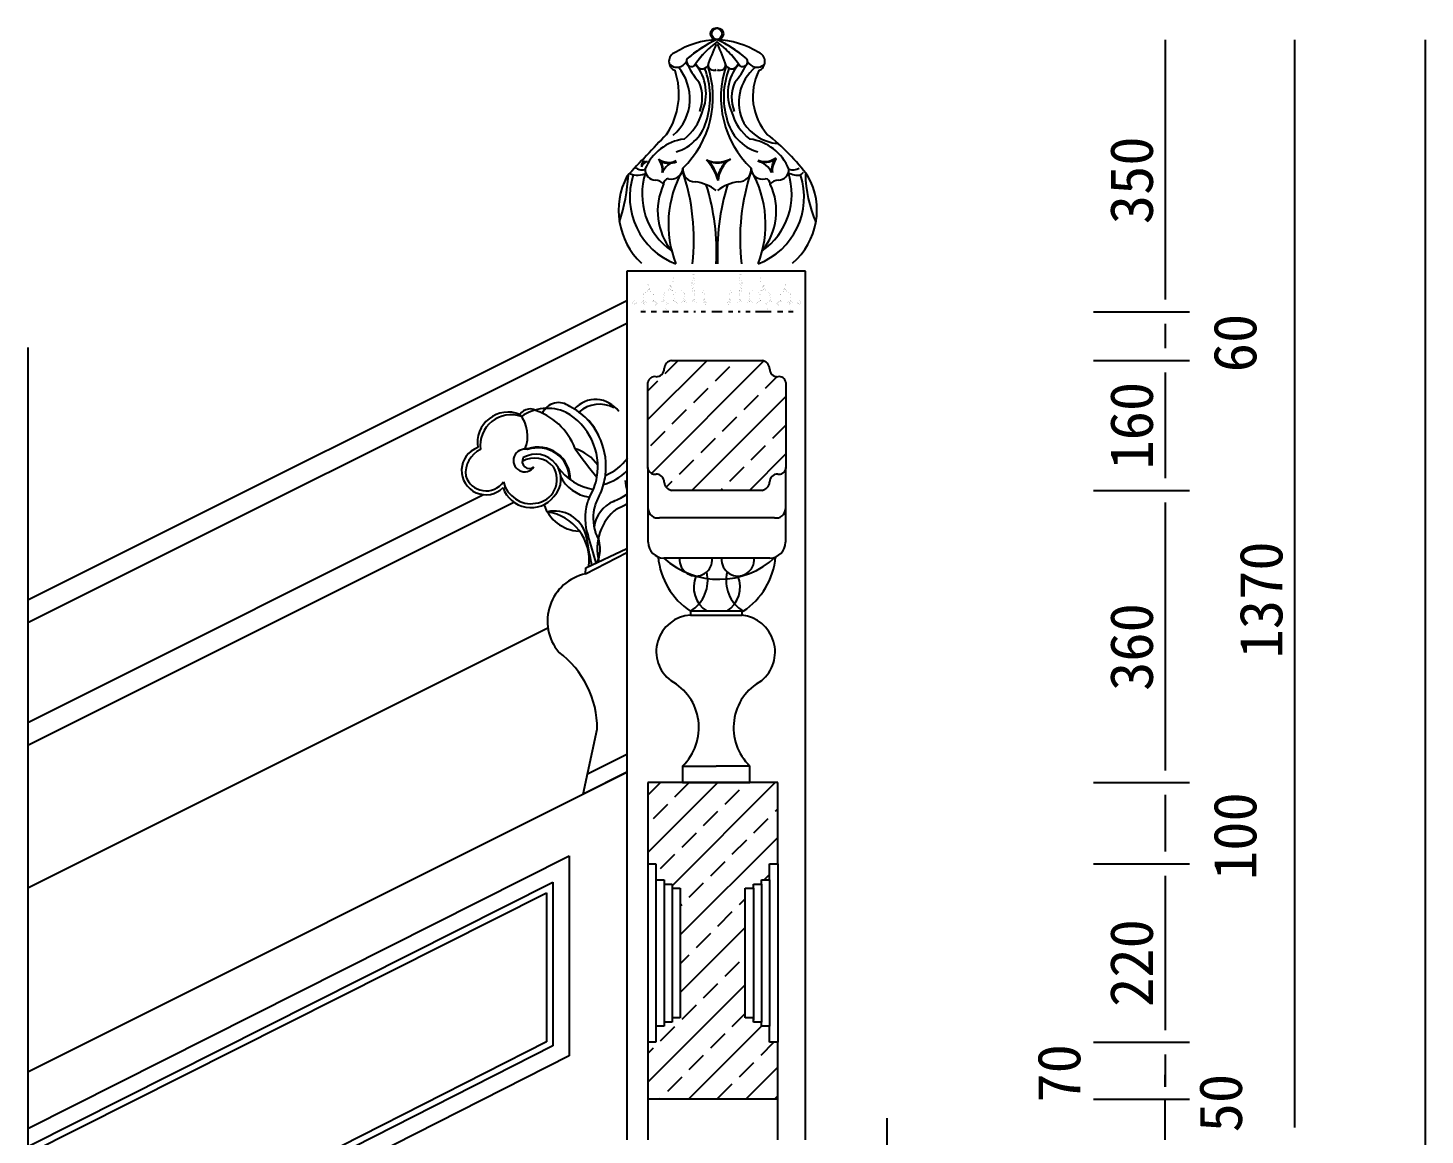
# Model space of a CAD drawing. Header units: metres. Extents: x -351 to 4765, y -725 to 4733.
# Drawn here: x 3014 to 4735, y 1370 to 2734 of the extents above; entities that cross this region are included whole.
import ezdxf

# ---------------------------------------------------------------- set-up
doc = ezdxf.new("R2010")
doc.units = ezdxf.units.M
for name, color, linetype in [('3', 3, 'Continuous'), ('4', 4, 'Continuous'), ('7', 7, 'Continuous'), ('BH', 3, 'Continuous'), ('DIM', 3, 'Continuous')]:
    doc.layers.add(name, color=color, linetype=linetype)

msp = doc.modelspace()

# ---------------------------------------------------------------- linework, layer by layer
at = {"layer": '3'}
for p, q in [((3832.97, 2429.97), (3832.97, 2429.97)), ((3833.72, 2429.52), (3833.72, 2429.52)), ((3834.4, 2429.63), (3834.4, 2429.63)), ((3834.76, 2429.66), (3834.76, 2429.66)), ((3891.05, 2429.66), (3891.05, 2429.66)), ((3891.41, 2429.63), (3891.41, 2429.63)), ((3892.09, 2429.52), (3892.09, 2429.52)), ((3892.85, 2429.97), (3892.85, 2429.97)), ((3777.88, 2417.32), (3777.88, 2417.32)), ((3778.19, 2411.85), (3778.19, 2411.85)), ((3778.68, 2411.01), (3778.68, 2411.01)), ((3778.72, 2416.78), (3778.72, 2416.78)), ((3779.01, 2417.14), (3779.01, 2417.14)), ((3779.23, 2411.99), (3779.23, 2411.99)), ((3779.5, 2412.31), (3779.5, 2412.31)), ((3779.83, 2411.46), (3779.83, 2411.46)), ((3780.34, 2411.77), (3780.34, 2411.77)), ((3802.81, 2410.69), (3802.81, 2410.69)), ((3803.18, 2410.36), (3803.18, 2410.36)), ((3804.41, 2412.35), (3804.41, 2412.35)), ((3804.72, 2416.2), (3804.72, 2416.2)), ((3805.09, 2415.87), (3805.09, 2415.87)), ((3805.11, 2415.4), (3805.11, 2415.4)), ((3805.25, 2411.82), (3805.25, 2411.82)), ((3805.98, 2415.72), (3805.98, 2415.72)), ((3806.1, 2411.87), (3806.1, 2411.87)), ((3806.15, 2415.53), (3806.15, 2415.53)), ((3806.67, 2414.89), (3806.67, 2414.89)), ((3806.83, 2414.27), (3806.83, 2414.27)), ((3806.95, 2410.46), (3806.95, 2410.46)), ((3807.99, 2410.6), (3807.99, 2410.6)), ((3808.65, 2421.04), (3808.65, 2421.04)), ((3809.47, 2426.33), (3809.47, 2426.33)), ((3809.67, 2424.92), (3809.67, 2424.92)), ((3809.69, 2421.18), (3809.69, 2421.18)), ((3819.3, 2410.11), (3819.3, 2410.11)), ((3831.96, 2419.86), (3831.96, 2419.86)), ((3832.03, 2418.94), (3832.03, 2418.94)), ((3832.08, 2416), (3832.08, 2416)), ((3832.21, 2412.15), (3832.21, 2412.15)), ((3832.87, 2419.47), (3832.87, 2419.47)), ((3833.07, 2419.08), (3833.07, 2419.08)), ((3833.07, 2412.03), (3833.07, 2412.03)), ((3833.16, 2421.89), (3833.16, 2421.89)), ((3833.2, 2409.93), (3833.2, 2409.93)), ((3833.24, 2419.13), (3833.24, 2419.13)), ((3833.87, 2414), (3833.87, 2414)), ((3833.93, 2417.42), (3833.93, 2417.42)), ((3834.53, 2425.78), (3834.53, 2425.78)), ((3834.58, 2424.96), (3834.58, 2424.96)), ((3834.65, 2421.93), (3834.65, 2421.93)), ((3834.69, 2419.29), (3834.69, 2419.29)), ((3834.78, 2424.98), (3834.78, 2424.98)), ((3835.03, 2410.37), (3835.03, 2410.37)), ((3835.06, 2410.2), (3835.06, 2410.2)), ((3846.48, 2410.49), (3846.48, 2410.49)), ((3879.33, 2410.49), (3879.33, 2410.49)), ((3890.76, 2410.2), (3890.76, 2410.2)), ((3890.78, 2410.37), (3890.78, 2410.37)), ((3891.03, 2424.98), (3891.03, 2424.98)), ((3891.12, 2419.29), (3891.12, 2419.29)), ((3891.16, 2421.93), (3891.16, 2421.93)), ((3891.23, 2424.96), (3891.23, 2424.96)), ((3891.29, 2425.78), (3891.29, 2425.78)), ((3891.88, 2417.42), (3891.88, 2417.42)), ((3891.95, 2414), (3891.95, 2414)), ((3892.58, 2419.13), (3892.58, 2419.13)), ((3892.61, 2409.93), (3892.61, 2409.93)), ((3892.65, 2421.89), (3892.65, 2421.89)), ((3892.75, 2419.08), (3892.75, 2419.08)), ((3892.75, 2412.03), (3892.75, 2412.03)), ((3892.94, 2419.47), (3892.94, 2419.47)), ((3893.61, 2412.15), (3893.61, 2412.15)), ((3893.73, 2416), (3893.73, 2416)), ((3893.79, 2418.94), (3893.79, 2418.94)), ((3893.86, 2419.86), (3893.86, 2419.86)), ((3906.51, 2410.11), (3906.51, 2410.11)), ((3916.13, 2421.18), (3916.13, 2421.18)), ((3916.14, 2424.92), (3916.14, 2424.92)), ((3916.34, 2426.33), (3916.34, 2426.33)), ((3917.17, 2421.04), (3917.17, 2421.04)), ((3917.82, 2410.6), (3917.82, 2410.6)), ((3918.86, 2410.46), (3918.86, 2410.46)), ((3918.98, 2414.27), (3918.98, 2414.27)), ((3919.14, 2414.89), (3919.14, 2414.89)), ((3919.67, 2415.53), (3919.67, 2415.53)), ((3919.71, 2411.87), (3919.71, 2411.87)), ((3919.84, 2415.72), (3919.84, 2415.72)), ((3920.56, 2411.82), (3920.56, 2411.82)), ((3920.71, 2415.4), (3920.71, 2415.4)), ((3920.72, 2415.87), (3920.72, 2415.87)), ((3921.09, 2416.2), (3921.09, 2416.2)), ((3921.41, 2412.35), (3921.41, 2412.35)), ((3922.64, 2410.36), (3922.64, 2410.36)), ((3923.01, 2410.69), (3923.01, 2410.69)), ((3945.48, 2411.77), (3945.48, 2411.77)), ((3945.98, 2411.46), (3945.98, 2411.46)), ((3946.32, 2412.31), (3946.32, 2412.31)), ((3946.58, 2411.99), (3946.58, 2411.99)), ((3946.8, 2417.14), (3946.8, 2417.14)), ((3947.09, 2416.78), (3947.09, 2416.78)), ((3947.13, 2411.01), (3947.13, 2411.01)), ((3947.62, 2411.85), (3947.62, 2411.85)), ((3947.93, 2417.32), (3947.93, 2417.32)), ((3759.35, 2395.75), (3759.35, 2395.75)), ((3759.47, 2393.85), (3759.47, 2393.85)), ((3760.27, 2396.7), (3760.27, 2396.7)), ((3761.09, 2398.07), (3761.09, 2398.07)), ((3761.89, 2393.74), (3761.89, 2393.74)), ((3762.19, 2394.21), (3762.19, 2394.21)), ((3763.23, 2394.35), (3763.23, 2394.35)), ((3763.31, 2394.77), (3763.31, 2394.77)), ((3770.24, 2395.27), (3770.24, 2395.27)), ((3771.2, 2396.07), (3771.2, 2396.07)), ((3771.88, 2397.26), (3771.88, 2397.26)), ((3771.93, 2405.85), (3771.93, 2405.85)), ((3772.15, 2405.56), (3772.15, 2405.56)), ((3772.4, 2397.86), (3772.4, 2397.86)), ((3772.52, 2394), (3772.52, 2394)), ((3772.53, 2404.81), (3772.53, 2404.81)), ((3772.73, 2396.72), (3772.73, 2396.72)), ((3772.75, 2401.92), (3772.75, 2401.92)), ((3772.94, 2394.47), (3772.94, 2394.47)), ((3772.95, 2395.63), (3772.95, 2395.63)), ((3774, 2395.76), (3774, 2395.76)), ((3774.66, 2407.43), (3774.66, 2407.43)), ((3774.72, 2407.54), (3774.72, 2407.54)), ((3775.1, 2395.98), (3775.1, 2395.98)), ((3775.76, 2394.79), (3775.76, 2394.79)), ((3777.14, 2409.39), (3777.14, 2409.39)), ((3777.15, 2409.82), (3777.15, 2409.82)), ((3780.67, 2409.18), (3780.67, 2409.18)), ((3781.04, 2408.85), (3781.04, 2408.85)), ((3783.72, 2397.05), (3783.72, 2397.05)), ((3784.34, 2397.28), (3784.34, 2397.28)), ((3784.76, 2397.18), (3784.76, 2397.18)), ((3784.77, 2405.43), (3784.77, 2405.43)), ((3784.97, 2397.98), (3784.97, 2397.98)), ((3784.99, 2404.83), (3784.99, 2404.83)), ((3785.14, 2405.09), (3785.14, 2405.09)), ((3785.18, 2396.75), (3785.18, 2396.75)), ((3785.45, 2396.02), (3785.45, 2396.02)), ((3786.96, 2396.16), (3786.96, 2396.16)), ((3787.33, 2395.82), (3787.33, 2395.82)), ((3788.22, 2394.81), (3788.22, 2394.81)), ((3788.28, 2394.24), (3788.28, 2394.24)), ((3789.07, 2394.23), (3789.07, 2394.23)), ((3795.08, 2395.98), (3795.08, 2395.98)), ((3796.09, 2396.29), (3796.09, 2396.29)), ((3796.8, 2397.31), (3796.8, 2397.31)), ((3796.99, 2401.49), (3796.99, 2401.49)), ((3797.16, 2398.81), (3797.16, 2398.81)), ((3797.45, 2404.85), (3797.45, 2404.85)), ((3797.64, 2396.77), (3797.64, 2396.77)), ((3798.03, 2404.11), (3798.03, 2404.11)), ((3798.42, 2405.97), (3798.42, 2405.97)), ((3798.67, 2398.26), (3798.67, 2398.26)), ((3798.9, 2407.01), (3798.9, 2407.01)), ((3800.68, 2394.83), (3800.68, 2394.83)), ((3801.72, 2394.24), (3801.72, 2394.24)), ((3802.76, 2394.37), (3802.76, 2394.37)), ((3808.29, 2409.88), (3808.29, 2409.88)), ((3808.64, 2409.87), (3808.64, 2409.87)), ((3809.02, 2398.31), (3809.02, 2398.31)), ((3809.09, 2397.67), (3809.09, 2397.67)), ((3809.25, 2397.33), (3809.25, 2397.33)), ((3809.46, 2397.33), (3809.46, 2397.33)), ((3809.84, 2405.66), (3809.84, 2405.66)), ((3809.9, 2404.87), (3809.9, 2404.87)), ((3810.1, 2396.79), (3810.1, 2396.79)), ((3810.64, 2400.59), (3810.64, 2400.59)), ((3811.47, 2408.08), (3811.47, 2408.08)), ((3811.84, 2396.52), (3811.84, 2396.52)), ((3812.48, 2395.65), (3812.48, 2395.65)), ((3813.52, 2395.79), (3813.52, 2395.79)), ((3814.55, 2394.65), (3814.55, 2394.65)), ((3819.21, 2395.67), (3819.21, 2395.67)), ((3820.53, 2396.71), (3820.53, 2396.71)), ((3821.71, 2397.35), (3821.71, 2397.35)), ((3822.23, 2407.29), (3822.23, 2407.29)), ((3822.24, 2400.55), (3822.24, 2400.55)), ((3822.36, 2404.9), (3822.36, 2404.9)), ((3822.36, 2396.69), (3822.36, 2396.69)), ((3822.45, 2402.14), (3822.45, 2402.14)), ((3822.55, 2396.81), (3822.55, 2396.81)), ((3823.03, 2406.69), (3823.03, 2406.69)), ((3823.23, 2399.25), (3823.23, 2399.25)), ((3823.25, 2397.07), (3823.25, 2397.07)), ((3823.4, 2406.35), (3823.4, 2406.35)), ((3824.29, 2397.21), (3824.29, 2397.21)), ((3825.59, 2394.88), (3825.59, 2394.88)), ((3832.71, 2396.74), (3832.71, 2396.74)), ((3833, 2408.71), (3833, 2408.71)), ((3833.34, 2397.25), (3833.34, 2397.25)), ((3834.02, 2398.49), (3834.02, 2398.49)), ((3834.17, 2397.37), (3834.17, 2397.37)), ((3834.82, 2404.92), (3834.82, 2404.92)), ((3834.84, 2403.78), (3834.84, 2403.78)), ((3835.01, 2396.84), (3835.01, 2396.84)), ((3835.06, 2398.63), (3835.06, 2398.63)), ((3835.16, 2406.51), (3835.16, 2406.51)), ((3835.41, 2398.8), (3835.41, 2398.8)), ((3835.42, 2409.86), (3835.42, 2409.86)), ((3835.71, 2409.07), (3835.71, 2409.07)), ((3838.05, 2394.9), (3838.05, 2394.9)), ((3845.17, 2408.2), (3845.17, 2408.2)), ((3845.54, 2407.86), (3845.54, 2407.86)), ((3845.93, 2398.98), (3845.93, 2398.98)), ((3846.62, 2397.4), (3846.62, 2397.4)), ((3846.63, 2394.97), (3846.63, 2394.97)), ((3847.27, 2404.94), (3847.27, 2404.94)), ((3847.28, 2406.27), (3847.28, 2406.27)), ((3847.35, 2398.93), (3847.35, 2398.93)), ((3847.45, 2400.26), (3847.45, 2400.26)), ((3847.47, 2396.86), (3847.47, 2396.86)), ((3847.67, 2395.11), (3847.67, 2395.11)), ((3847.72, 2398.6), (3847.72, 2398.6)), ((3848.47, 2396.97), (3848.47, 2396.97)), ((3848.59, 2393.12), (3848.59, 2393.12)), ((3849.3, 2395.32), (3849.3, 2395.32)), ((3850.5, 2394.92), (3850.5, 2394.92)), ((3875.31, 2394.92), (3875.31, 2394.92)), ((3876.52, 2395.32), (3876.52, 2395.32)), ((3877.22, 2393.12), (3877.22, 2393.12)), ((3877.35, 2396.97), (3877.35, 2396.97)), ((3878.09, 2398.6), (3878.09, 2398.6)), ((3878.14, 2395.11), (3878.14, 2395.11)), ((3878.35, 2396.86), (3878.35, 2396.86)), ((3878.36, 2400.26), (3878.36, 2400.26)), ((3878.46, 2398.93), (3878.46, 2398.93)), ((3878.54, 2406.27), (3878.54, 2406.27)), ((3878.54, 2404.94), (3878.54, 2404.94)), ((3879.19, 2397.4), (3879.19, 2397.4)), ((3879.19, 2394.97), (3879.19, 2394.97)), ((3879.89, 2398.98), (3879.89, 2398.98)), ((3880.28, 2407.86), (3880.28, 2407.86)), ((3880.65, 2408.2), (3880.65, 2408.2)), ((3887.77, 2394.9), (3887.77, 2394.9)), ((3890.1, 2409.07), (3890.1, 2409.07)), ((3890.39, 2409.86), (3890.39, 2409.86)), ((3890.4, 2398.8), (3890.4, 2398.8)), ((3890.66, 2406.51), (3890.66, 2406.51)), ((3890.76, 2398.63), (3890.76, 2398.63)), ((3890.8, 2396.84), (3890.8, 2396.84)), ((3890.97, 2403.78), (3890.97, 2403.78)), ((3891, 2404.92), (3891, 2404.92)), ((3891.65, 2397.37), (3891.65, 2397.37)), ((3891.8, 2398.49), (3891.8, 2398.49)), ((3892.48, 2397.25), (3892.48, 2397.25)), ((3892.82, 2408.71), (3892.82, 2408.71)), ((3893.1, 2396.74), (3893.1, 2396.74)), ((3900.22, 2394.88), (3900.22, 2394.88)), ((3901.52, 2397.21), (3901.52, 2397.21)), ((3902.41, 2406.35), (3902.41, 2406.35)), ((3902.56, 2397.07), (3902.56, 2397.07)), ((3902.59, 2399.25), (3902.59, 2399.25)), ((3902.78, 2406.69), (3902.78, 2406.69)), ((3903.26, 2396.81), (3903.26, 2396.81)), ((3903.37, 2402.14), (3903.37, 2402.14)), ((3903.45, 2404.9), (3903.45, 2404.9)), ((3903.45, 2396.69), (3903.45, 2396.69)), ((3903.58, 2407.29), (3903.58, 2407.29)), ((3903.58, 2400.55), (3903.58, 2400.55)), ((3904.1, 2397.35), (3904.1, 2397.35)), ((3905.28, 2396.71), (3905.28, 2396.71)), ((3906.61, 2395.67), (3906.61, 2395.67)), ((3911.27, 2394.65), (3911.27, 2394.65)), ((3912.29, 2395.79), (3912.29, 2395.79)), ((3913.33, 2395.65), (3913.33, 2395.65)), ((3913.97, 2396.52), (3913.97, 2396.52)), ((3914.35, 2408.08), (3914.35, 2408.08)), ((3915.17, 2400.59), (3915.17, 2400.59)), ((3915.72, 2396.79), (3915.72, 2396.79)), ((3915.91, 2404.87), (3915.91, 2404.87)), ((3915.98, 2405.66), (3915.98, 2405.66)), ((3916.35, 2397.33), (3916.35, 2397.33)), ((3916.56, 2397.33), (3916.56, 2397.33)), ((3916.72, 2397.67), (3916.72, 2397.67)), ((3916.79, 2398.31), (3916.79, 2398.31)), ((3917.17, 2409.87), (3917.17, 2409.87)), ((3917.53, 2409.88), (3917.53, 2409.88)), ((3923.06, 2394.37), (3923.06, 2394.37)), ((3924.1, 2394.24), (3924.1, 2394.24)), ((3925.14, 2394.83), (3925.14, 2394.83)), ((3926.91, 2407.01), (3926.91, 2407.01)), ((3927.15, 2398.26), (3927.15, 2398.26)), ((3927.4, 2405.97), (3927.4, 2405.97)), ((3927.79, 2404.11), (3927.79, 2404.11)), ((3928.17, 2396.77), (3928.17, 2396.77)), ((3928.37, 2404.85), (3928.37, 2404.85)), ((3928.66, 2398.81), (3928.66, 2398.81)), ((3928.82, 2401.49), (3928.82, 2401.49)), ((3929.02, 2397.31), (3929.02, 2397.31)), ((3929.72, 2396.29), (3929.72, 2396.29)), ((3930.74, 2395.98), (3930.74, 2395.98)), ((3936.75, 2394.23), (3936.75, 2394.23)), ((3937.54, 2394.24), (3937.54, 2394.24)), ((3937.59, 2394.81), (3937.59, 2394.81)), ((3938.49, 2395.82), (3938.49, 2395.82)), ((3938.86, 2396.16), (3938.86, 2396.16)), ((3940.36, 2396.02), (3940.36, 2396.02)), ((3940.63, 2396.75), (3940.63, 2396.75)), ((3940.67, 2405.09), (3940.67, 2405.09)), ((3940.82, 2404.83), (3940.82, 2404.83)), ((3940.85, 2397.98), (3940.85, 2397.98)), ((3941.04, 2405.43), (3941.04, 2405.43)), ((3941.05, 2397.18), (3941.05, 2397.18)), ((3941.47, 2397.28), (3941.47, 2397.28)), ((3942.09, 2397.05), (3942.09, 2397.05)), ((3944.77, 2408.85), (3944.77, 2408.85)), ((3945.14, 2409.18), (3945.14, 2409.18)), ((3948.67, 2409.82), (3948.67, 2409.82)), ((3948.68, 2409.39), (3948.68, 2409.39)), ((3950.05, 2394.79), (3950.05, 2394.79)), ((3950.71, 2395.98), (3950.71, 2395.98)), ((3951.09, 2407.54), (3951.09, 2407.54)), ((3951.15, 2407.43), (3951.15, 2407.43)), ((3951.82, 2395.76), (3951.82, 2395.76)), ((3952.86, 2395.63), (3952.86, 2395.63)), ((3952.87, 2394.47), (3952.87, 2394.47)), ((3953.07, 2401.92), (3953.07, 2401.92)), ((3953.09, 2396.72), (3953.09, 2396.72)), ((3953.28, 2404.81), (3953.28, 2404.81)), ((3953.29, 2394), (3953.29, 2394)), ((3953.42, 2397.86), (3953.42, 2397.86)), ((3953.67, 2405.56), (3953.67, 2405.56)), ((3953.88, 2405.85), (3953.88, 2405.85)), ((3953.93, 2397.26), (3953.93, 2397.26)), ((3954.61, 2396.07), (3954.61, 2396.07)), ((3955.58, 2395.27), (3955.58, 2395.27)), ((3962.51, 2394.77), (3962.51, 2394.77)), ((3962.59, 2394.35), (3962.59, 2394.35)), ((3963.63, 2394.21), (3963.63, 2394.21)), ((3963.93, 2393.74), (3963.93, 2393.74)), ((3964.72, 2398.07), (3964.72, 2398.07)), ((3965.54, 2396.7), (3965.54, 2396.7)), ((3966.34, 2393.85), (3966.34, 2393.85)), ((3966.47, 2395.75), (3966.47, 2395.75)), ((3761.04, 2392.23), (3761.04, 2392.23)), ((3774.92, 2383.85), (3769.19, 2383.85)), ((3770.08, 2384.23), (3770.08, 2384.23)), ((3771.26, 2385.05), (3771.26, 2385.05)), ((3772.3, 2385.19), (3772.3, 2385.19)), ((3772.77, 2384.76), (3772.77, 2384.76)), ((3772.78, 2386.3), (3772.78, 2386.3)), ((3773.5, 2392.25), (3773.5, 2392.25)), ((3788.45, 2383.85), (3781.76, 2383.85)), ((3783.5, 2384.8), (3783.5, 2384.8)), ((3785.22, 2384.78), (3785.22, 2384.78)), ((3785.83, 2384.46), (3785.83, 2384.46)), ((3786.61, 2392.25), (3786.61, 2392.25)), ((3786.8, 2391.74), (3786.8, 2391.74)), ((3788.23, 2392.46), (3788.23, 2392.46)), ((3803.76, 2383.85), (3796.16, 2383.85)), ((3797.68, 2384.81), (3797.68, 2384.81)), ((3799.26, 2384.89), (3799.26, 2384.89)), ((3799.62, 2384.55), (3799.62, 2384.55)), ((3800.03, 2387.29), (3800.03, 2387.29)), ((3800.87, 2386.75), (3800.87, 2386.75)), ((3801.33, 2392.41), (3801.33, 2392.41)), ((3801.58, 2384.7), (3801.58, 2384.7)), ((3802.69, 2384.01), (3802.69, 2384.01)), ((3815.22, 2383.85), (3808.23, 2383.85)), ((3827.45, 2383.85), (3822.07, 2383.85)), ((3836.62, 2383.85), (3834.3, 2383.85)), ((3848.77, 2383.85), (3843.47, 2383.85)), ((3848.24, 2392.39), (3848.24, 2392.39)), ((3869.34, 2383.85), (3856.47, 2383.85)), ((3882.35, 2383.85), (3877.05, 2383.85)), ((3877.58, 2392.39), (3877.58, 2392.39)), ((3891.52, 2383.85), (3889.19, 2383.85)), ((3903.75, 2383.85), (3898.37, 2383.85)), ((3929.65, 2383.85), (3910.6, 2383.85)), ((3923.13, 2384.01), (3923.13, 2384.01)), ((3924.23, 2384.7), (3924.23, 2384.7)), ((3924.48, 2392.41), (3924.48, 2392.41)), ((3924.94, 2386.75), (3924.94, 2386.75)), ((3925.79, 2387.29), (3925.79, 2387.29)), ((3926.19, 2384.55), (3926.19, 2384.55)), ((3926.56, 2384.89), (3926.56, 2384.89)), ((3928.13, 2384.81), (3928.13, 2384.81)), ((3944.05, 2383.85), (3937.36, 2383.85)), ((3937.58, 2392.46), (3937.58, 2392.46)), ((3939.01, 2391.74), (3939.01, 2391.74)), ((3939.21, 2392.25), (3939.21, 2392.25)), ((3939.98, 2384.46), (3939.98, 2384.46)), ((3940.59, 2384.78), (3940.59, 2384.78)), ((3942.31, 2384.8), (3942.31, 2384.8)), ((3956.62, 2383.85), (3950.9, 2383.85)), ((3952.31, 2392.25), (3952.31, 2392.25)), ((3953.04, 2386.3), (3953.04, 2386.3)), ((3953.05, 2384.76), (3953.05, 2384.76)), ((3953.51, 2385.19), (3953.51, 2385.19)), ((3954.56, 2385.05), (3954.56, 2385.05)), ((3955.74, 2384.23), (3955.74, 2384.23)), ((3964.77, 2392.23), (3964.77, 2392.23)), ((3014, 2339.92), (3014, 1282)), ((3778.36, 2141), (3778.36, 2192.01)), ((3947.3, 2192.01), (3947.3, 2141)), ((3862.48, 2130.16), (3791.99, 2130.16)), ((3933.67, 2130.16), (3862.48, 2130.16)), ((3701.01, 2060.92), (3752.03, 2087.29)), ((3830.26, 2010.09), (3893.79, 2010.09)), ((3703.52, 1814.59), (3752.03, 1838.84)), ((3014, 1447.47), (3752.03, 1816.48)), ((3820.54, 1824.24), (3862.03, 1824.24)), ((3903.51, 1824.24), (3862.03, 1824.24)), ((3777.77, 1703.85), (3777.77, 1483.85)), ((3937.77, 1703.85), (3937.77, 1483.85)), ((3014, 1355.34), (3660.75, 1681.04)), ((3660.75, 1681.04), (3660.75, 1479.46)), ((3787.77, 1683.85), (3787.77, 1503.85)), ((3797.77, 1678.85), (3797.77, 1508.85)), ((3807.77, 1673.85), (3807.77, 1511.35)), ((3907.77, 1673.85), (3907.77, 1511.35)), ((3917.77, 1678.85), (3917.77, 1508.85)), ((3927.77, 1683.85), (3927.77, 1503.85)), ((3014, 1346.38), (3652.75, 1668.05)), ((3652.75, 1668.05), (3652.75, 1484.37)), ((3652.75, 1484.37), (3014, 1160.41)), ((3660.75, 1479.46), (3014, 1151.44)), ((4072.03, 1390.31), (4072.03, 1307.69))]:
    msp.add_line(p, q, dxfattribs=at)
for centre, radius, start, end in [((3932.08, 2571.7), 162.93, 115.12, 130.62), ((3931.6, 2622.26), 116.43, 125.81, 146.37), ((4140.2, 2588.72), 304.94, 155.81, 161.2), ((3794.22, 2622.26), 116.43, 33.63, 54.19), ((3793.73, 2571.7), 162.93, 49.38, 64.88), ((3585.62, 2588.72), 304.94, 18.8, 24.19), ((3813.63, 2697.83), 12.84, 222.28, 334.43), ((3831.56, 2692.28), 6.35, 150.82, 299.25), ((3906.08, 2724.45), 87.03, 201.69, 221.59), ((3844.43, 2691.57), 8.44, 196.41, 327.13), ((3851.52, 2686.99), 0, 351.12, 154.13), ((3858.78, 2688.03), 6.61, 169.88, 299.4), ((3867.03, 2688.03), 6.61, 240.6, 10.12), ((3881.38, 2691.57), 8.44, 212.87, 343.59), ((3874.29, 2686.99), 0, 25.87, 188.88), ((3820.58, 2724.18), 86.22, 318.18, 335.04), ((3894.25, 2692.28), 6.35, 240.75, 29.18), ((3912.18, 2697.83), 12.84, 205.57, 317.72), ((3768.4, 2646.12), 61.15, 357.18, 39.64), ((3758.88, 2648.51), 95.69, 343.6, 21.2), ((3966.93, 2648.51), 95.69, 158.8, 196.4), ((3945.91, 2641.7), 56.14, 129.33, 206.95), ((3797.32, 2647.82), 47.56, 338.68, 23.36), ((3928.49, 2647.82), 47.56, 156.64, 201.32), ((3773.15, 2645.15), 56.36, 309.35, 357.92), ((3797.12, 2633.51), 54.89, 286.32, 347.36), ((3928.69, 2633.51), 54.89, 192.64, 253.68), ((3943.62, 2648.12), 57.42, 213.71, 263.41), ((3780.61, 2563.11), 10.82, 141.38, 184.26), ((3779.37, 2559.01), 10.1, 102.58, 160.94), ((3775.67, 2574.38), 5.72, 232.17, 285.24), ((3774.17, 2558.34), 22.56, 352.09, 27.97), ((3803.66, 2590.05), 23.2, 245.64, 293.41), ((3863.66, 2602.99), 35.83, 253.2, 286.71), ((3808.6, 2531.03), 58.46, 19, 40.11), ((3899.48, 2542.8), 36.34, 134.59, 168.48), ((3922.16, 2590.05), 21.2, 246.59, 304.82), ((3951.65, 2558.34), 20.56, 141.26, 187.91), ((3934.83, 2571.83), 1, 321.26, 124.82), ((3498.44, 2570.83), 256.1, 342.69, 355.84), ((3843.51, 2525.19), 88.04, 161.94, 249.22), ((3855.65, 2528.59), 84.97, 161.76, 235.32), ((3936.44, 2491.76), 133.43, 150.34, 201.49), ((3568.07, 2472.63), 266.39, 353.59, 18.64), ((4157.75, 2472.63), 266.39, 161.36, 186.41), ((3789.38, 2491.76), 133.43, 338.51, 29.66), ((3882.3, 2525.19), 88.04, 290.78, 18.06), ((3870.17, 2528.59), 84.97, 304.68, 18.24), ((4130.73, 2557.18), 158.93, 181.2, 203.36), ((3867.36, 2507.82), 77.58, 154.76, 219.27), ((3582.41, 2457.35), 280, 357.04, 17.24), ((4143.41, 2457.35), 280, 162.76, 182.96), ((3858.46, 2507.82), 77.58, 320.73, 25.24), ((3609.1, 2219.23), 37.73, 69.9, 187.58), ((3654.05, 2209.8), 55.09, 65.39, 125.49), ((3639.55, 2193.11), 76.56, 350.1, 60.72), ((3642.27, 2193.44), 83.92, 352.41, 52.88), ((3718.24, 2231.37), 38.49, 62.82, 131.14), ((3585.27, 2185.27), 32, 115.09, 186.75), ((3638.2, 2173), 30.54, 40.61, 119.9), ((3636.3, 2177.24), 29.56, 276.27, 31.95), ((3578.53, 2189.52), 26.29, 197.75, 324.44), ((3634.01, 2182.49), 35.07, 193.62, 279.06), ((3646.38, 2191.88), 69.63, 328.43, 350.13), ((3640.52, 2193.25), 85.63, 337.14, 352.65), ((3640.52, 2193.25), 85.63, 352.65, 352.69), ((3766.11, 2129.59), 65.7, 156.85, 163.46), ((3766.11, 2129.59), 55.7, 146.94, 163.46), ((3645.01, 2077.58), 60.46, 353.01, 81.61), ((3662.64, 2097.72), 40.63, 16.93, 102.51), ((3766.11, 2129.59), 65.7, 163.46, 199.45), ((3766.11, 2129.59), 55.7, 163.46, 198.35), ((3789.48, 2141), 11.12, 180, 283.06), ((3936.18, 2141), 11.12, 256.94, 0), ((-1457.49, 1111.34), 5254.68, 10.53, 10.95), ((1726.31, 1501.29), 2068.73, 16.09, 17.05), ((3679.26, 2091.44), 39.75, 335.83, 31.24), ((3865.52, 2156.34), 102.06, 228.14, 313.08), ((3837, 2078.45), 20.15, 174.66, 5.34), ((3888.67, 2078.45), 20.15, 174.66, 5.34), ((3806.81, 2052.99), 44.76, 301.59, 13.4), ((3869.59, 2044.69), 35.32, 157.32, 237.6), ((3918.85, 2052.99), 44.76, 166.6, 238.41), ((3856.08, 2044.69), 35.32, 302.4, 22.68)]:
    msp.add_arc(centre, radius, start, end, dxfattribs=at)
at = {"layer": '4'}
for p, q in [((3965.7, 2433.85), (3752.03, 2433.85)), ((3752.03, 2433.85), (3752.03, 1363.85)), ((3769.81, 2443.71), (3769.81, 2443.71)), ((3956, 2443.71), (3956, 2443.71)), ((3972.03, 2433.85), (3965.7, 2433.85)), ((3972.03, 1363.85), (3972.03, 2433.85)), ((3807.1, 2323.85), (3918.56, 2323.85)), ((3777.83, 2190.82), (3777.83, 2296.88)), ((3947.83, 2296.88), (3947.83, 2190.82)), ((3918.56, 2163.85), (3807.1, 2163.85))]:
    msp.add_line(p, q, dxfattribs=at)
for centre in [(3862.03, 2726.36), (3863.79, 2726.36)]:
    msp.add_circle(centre, 7.14, dxfattribs=at)
for centre, radius, start, end in [((3815.9, 2692.1), 12.12, 111.46, 247.73), ((3868.72, 2608.86), 110.51, 93.01, 121.21), ((3857.1, 2608.86), 110.51, 58.79, 86.99), ((3909.92, 2692.1), 12.12, 292.27, 68.54), ((3726.97, 2652.15), 89.09, 326.06, 18.81), ((3977.88, 2649.37), 70.77, 153.56, 221.56), ((9578.71, -2925.09), 7996.04, 136.27, 136.78), ((3751.54, 2383.5), 279.26, 36.83, 51.62), ((3831.76, 2509.06), 90.04, 152.31, 226.53), ((3900.78, 2508.83), 85.38, 310.3, 29.52), ((3809.15, 2312.66), 11.38, 100.38, 173.96), ((3916.51, 2312.66), 11.38, 6.04, 79.62), ((3788.18, 2313.51), 9.66, 267.96, 2.04), ((3937.49, 2313.51), 9.66, 177.96, 272.04), ((3786.22, 2295.51), 8.5, 79.06, 170.69), ((3939.44, 2295.51), 8.5, 9.31, 100.94), ((3786.22, 2192.2), 8.5, 189.31, 280.94), ((3939.44, 2192.2), 8.5, 259.06, 350.69), ((3788.18, 2174.2), 9.66, 357.96, 92.04), ((3809.15, 2175.05), 11.38, 186.04, 259.62), ((3916.51, 2175.05), 11.38, 280.38, 353.96), ((3937.49, 2174.2), 9.66, 87.96, 182.04)]:
    msp.add_arc(centre, radius, start, end, dxfattribs=at)
at = {"layer": '7'}
for p, q in [((3014, 2028.84), (3752.03, 2397.86)), ((3014, 2000.89), (3752.03, 2369.91)), ((3014, 1877.91), (3575.28, 2158.55)), ((3014, 1849.96), (3612.66, 2149.29)), ((3778.36, 2099.83), (3778.36, 2141)), ((3947.3, 2141), (3947.3, 2099.83)), ((3701.25, 2068.46), (3752.03, 2092.31)), ((3701.01, 2060.92), (3701.25, 2068.46)), ((3855.59, 2080.33), (3797.42, 2080.33)), ((3928.25, 2080.33), (3855.59, 2080.33)), ((3701.01, 2060.92), (3701.01, 2060.92)), ((3701.01, 2060.92), (3701.01, 2060.92)), ((3893.79, 2014.87), (3830.26, 2014.87)), ((3830.26, 2014.87), (3830.26, 2010.09)), ((3893.79, 2010.09), (3893.79, 2014.87)), ((3893.79, 2014.87), (3893.79, 2014.87)), ((3830.26, 2010.09), (3830.26, 2010.09)), ((3830.26, 2010.09), (3830.26, 2010.09)), ((3893.79, 2010.09), (3893.79, 2010.09)), ((3893.79, 2010.09), (3893.79, 2010.09)), ((3014, 1674.06), (3654.62, 1994.37)), ((3698.08, 1789.51), (3715.43, 1869.51)), ((3752.03, 1816.48), (3698.08, 1789.51)), ((3820.54, 1824.24), (3820.54, 1803.85)), ((3903.51, 1803.85), (3903.51, 1824.24)), ((3937.77, 1803.85), (3777.77, 1803.85)), ((3777.77, 1803.85), (3777.77, 1703.85)), ((3820.54, 1803.85), (3862.03, 1803.85)), ((3862.03, 1803.85), (3903.51, 1803.85)), ((3937.77, 1703.85), (3937.77, 1803.85)), ((3014, 1377.73), (3680.75, 1713.5)), ((3014, 1377.73), (3680.75, 1713.5)), ((3680.75, 1713.5), (3680.75, 1467.18)), ((3680.75, 1713.5), (3680.75, 1467.18)), ((3777.77, 1703.85), (3787.77, 1703.85)), ((3787.77, 1703.85), (3787.77, 1683.85)), ((3927.77, 1683.85), (3927.77, 1703.85)), ((3927.77, 1703.85), (3937.77, 1703.85)), ((3787.77, 1683.85), (3797.77, 1683.85)), ((3797.77, 1683.85), (3797.77, 1678.85)), ((3797.77, 1678.85), (3807.77, 1678.85)), ((3807.77, 1678.85), (3807.77, 1673.85)), ((3807.77, 1673.85), (3817.77, 1673.85)), ((3817.77, 1673.85), (3817.77, 1537.48)), ((3897.77, 1537.48), (3897.77, 1673.85)), ((3897.77, 1673.85), (3907.77, 1673.85)), ((3907.77, 1673.85), (3907.77, 1678.85)), ((3907.77, 1678.85), (3917.77, 1678.85)), ((3917.77, 1678.85), (3917.77, 1683.85)), ((3917.77, 1683.85), (3927.77, 1683.85)), ((3817.77, 1537.48), (3817.77, 1513.85)), ((3897.77, 1513.85), (3897.77, 1537.48)), ((3797.77, 1503.85), (3787.77, 1503.85)), ((3787.77, 1503.85), (3787.77, 1483.85)), ((3807.77, 1508.85), (3797.77, 1508.85)), ((3797.77, 1508.85), (3797.77, 1503.85)), ((3817.77, 1513.85), (3807.77, 1513.85)), ((3807.77, 1513.85), (3807.77, 1508.85)), ((3907.77, 1513.85), (3897.77, 1513.85)), ((3907.77, 1508.85), (3907.77, 1513.85)), ((3917.77, 1508.85), (3907.77, 1508.85)), ((3917.77, 1503.85), (3917.77, 1508.85)), ((3927.77, 1503.85), (3917.77, 1503.85)), ((3927.77, 1483.85), (3927.77, 1503.85)), ((3787.77, 1483.85), (3777.77, 1483.85)), ((3777.77, 1483.85), (3777.77, 1363.85)), ((3937.77, 1483.85), (3927.77, 1483.85)), ((3937.77, 1363.85), (3937.77, 1483.85)), ((3680.75, 1467.18), (3014, 1129.02)), ((3680.75, 1467.18), (3235.78, 1241.5)), ((3937.77, 1413.85), (3777.77, 1413.85))]:
    msp.add_line(p, q, dxfattribs=at)
for centre, radius, start, end in [((3932.08, 2571.7), 162.93, 118.65, 129.69), ((3931.6, 2622.26), 116.43, 131.48, 141.83), ((3794.22, 2622.26), 116.43, 38.17, 48.52), ((3793.73, 2571.7), 162.93, 50.31, 61.35), ((3813.63, 2697.83), 12.84, 222.28, 295.47), ((3737.21, 2647.89), 120.81, 313.84, 18.88), ((3792.13, 2652.65), 57.35, 336.17, 39.58), ((3988.6, 2647.89), 120.81, 161.12, 226.16), ((3933.69, 2652.65), 57.35, 140.42, 203.83), ((3912.18, 2697.83), 12.84, 244.53, 317.72), ((3844.43, 2691.57), 8.44, 231.21, 296.3), ((3860.41, 2693.12), 11.81, 242.53, 277.89), ((3865.41, 2693.12), 11.81, 262.11, 297.47), ((3881.38, 2691.57), 8.44, 243.7, 308.79), ((3784.27, 2646.3), 62.62, 307.53, 344.41), ((3941.54, 2646.3), 62.62, 195.59, 232.47), ((3830.6, 2536.25), 60.94, 97.72, 157.62), ((3895.21, 2536.25), 60.94, 22.38, 82.28), ((3803.66, 2590.05), 22.2, 235.18, 293.41), ((3774.17, 2558.34), 21.56, 352.09, 38.74), ((3820.06, 2543.5), 27.26, 106.15, 154.18), ((3863.66, 2602.99), 34.83, 246.66, 297.29), ((3808.6, 2531.03), 57.46, 14.47, 44.1), ((3899.48, 2542.8), 35.34, 124.17, 175.81), ((3922.16, 2590.05), 22.2, 246.59, 304.82), ((3905.76, 2543.5), 27.26, 25.82, 73.85), ((3951.65, 2558.34), 21.56, 141.26, 187.91), ((3764.89, 2576.27), 24.06, 246.23, 298.75), ((3770.99, 2573.92), 15.24, 234.2, 288.23), ((3787.59, 2559.45), 13.35, 179.99, 267.69), ((3803.68, 2541.28), 6.51, 93.33, 183.33), ((3807.02, 2561.14), 13.87, 254.46, 358.41), ((3835.93, 2559.08), 15.13, 173.67, 270.96), ((3889.89, 2559.08), 15.13, 269.04, 6.33), ((3918.8, 2561.14), 13.87, 181.59, 285.54), ((3922.13, 2541.28), 6.51, 356.67, 86.67), ((3938.22, 2559.45), 13.35, 272.31, 0.01), ((3962.44, 2576.27), 24.06, 241.25, 278.53), ((3956.34, 2573.92), 15.24, 251.77, 301.46), ((3955.95, 2566.14), 16.96, 306.35, 323.2), ((3786.42, 2532.43), 13.69, 38.18, 87.35), ((3829.52, 2491.26), 53.11, 52.26, 82.8), ((3896.29, 2491.26), 53.11, 97.2, 127.74), ((3939.39, 2532.43), 13.69, 92.65, 141.82), ((3713.31, 2240.52), 35.19, 35.6, 138.03), ((3605.57, 2222.42), 37.86, 67.72, 188.91), ((3633.04, 2247.79), 16.3, 53.66, 143.64), ((3588.1, 2230.72), 41.56, 337, 40.03), ((3614.12, 2186.86), 79.38, 20.82, 73.84), ((3667.71, 2250.06), 21.83, 50.74, 156.44), ((3650.15, 2199.77), 74.16, 23.95, 64.97), ((3578.24, 2188.35), 29.95, 109.65, 314.96), ((3625.94, 2200.61), 13.88, 74.48, 326.05), ((3631.73, 2199.47), 8.75, 147.84, 310.91), ((3639.99, 2177.62), 30.8, 315.91, 120.6), ((3588.1, 2230.72), 40.56, 337, 337.94), ((3625.94, 2200.61), 14.88, 75.7, 90.99), ((3642.54, 2177.36), 39.82, 359.44, 108.93), ((3642.54, 2177.36), 38.82, 0.52, 109.37), ((3673.54, 2165.54), 51.69, 34.51, 73.39), ((4117.36, 2513), 522.34, 214.78, 219.61), ((3702.84, 2239.07), 61.12, 291.71, 324.46), ((3722.4, 2232.07), 68.11, 215.5, 260.09), ((3702.84, 2239.07), 71.12, 286.63, 313.76), ((3712.59, 2202.4), 47.47, 205.62, 261.66), ((3827.77, 2183.36), 78.34, 185.41, 194.82), ((3633.75, 2178.78), 36.26, 198.69, 321.48), ((3692.5, 2250.77), 109.29, 293.15, 303), ((3695.29, 2161.43), 47.93, 198.42, 266.66), ((3751.85, 2113), 40.73, 113.73, 172.11), ((3778.26, 2091.65), 62.87, 128.13, 194.39), ((3692.5, 2250.77), 119.29, 293.17, 299.94), ((3797.87, 2099.83), 19.5, 180, 268.68), ((3927.8, 2099.83), 19.5, 271.32, 360), ((3880.86, 2090.3), 90.83, 185.37, 236.15), ((3844.8, 2090.3), 90.83, 303.85, 354.63), ((3713.44, 2002.81), 59.42, 102.08, 219.97), ((3833.02, 1965.31), 44.86, 93.52, 233.49), ((3888.89, 1964.68), 45.67, 309.15, 83.84), ((3597.52, 1870.04), 117.91, 359.74, 53.35), ((3775.07, 1871.55), 65.62, 313.86, 61.56), ((3948.99, 1871.55), 65.62, 118.44, 226.14)]:
    msp.add_arc(centre, radius, start, end, dxfattribs=at)
at = {"layer": 'BH'}
for p, q in [((3777.83, 2251), (3850.69, 2323.85)), ((3799.08, 2307.6), (3815.33, 2323.85)), ((3782.23, 2184.69), (3920.76, 2323.22)), ((3860.95, 2298.76), (3878.63, 2316.44)), ((3777.83, 2286.36), (3790.24, 2298.76)), ((3834.43, 2272.24), (3852.11, 2289.92)), ((3922.82, 2289.92), (3936.77, 2303.87)), ((3832.11, 2163.85), (3947.83, 2279.58)), ((3896.3, 2263.4), (3913.98, 2281.08)), ((3807.91, 2245.73), (3825.59, 2263.4)), ((3869.79, 2236.89), (3887.46, 2254.57)), ((3931.66, 2228.05), (3947.83, 2244.22)), ((3781.4, 2219.21), (3799.08, 2236.89)), ((3843.27, 2210.37), (3860.95, 2228.05)), ((3902.82, 2163.85), (3947.83, 2208.87)), ((3905.14, 2201.53), (3922.82, 2219.21)), ((3816.75, 2183.86), (3834.43, 2201.53)), ((3878.63, 2175.02), (3896.3, 2192.69)), ((3800.52, 2167.63), (3807.91, 2175.02)), ((3867.46, 2163.85), (3869.79, 2166.18)), ((3777.77, 1788.21), (3793.41, 1803.85)), ((3777.77, 1717.5), (3864.12, 1803.85)), ((3807.77, 1676.79), (3934.83, 1803.85)), ((3811.15, 1786.24), (3828.76, 1803.85)), ((3873.02, 1777.4), (3890.7, 1795.08)), ((3784.63, 1759.73), (3802.31, 1777.4)), ((3846.51, 1750.89), (3864.18, 1768.56)), ((3908.38, 1742.05), (3926.06, 1759.73)), ((3934.89, 1768.56), (3937.77, 1771.44)), ((3819.99, 1724.37), (3837.67, 1742.05)), ((3817.77, 1616.08), (3937.77, 1736.08)), ((3881.86, 1715.53), (3899.54, 1733.21)), ((3793.47, 1697.85), (3811.15, 1715.53)), ((3855.34, 1689.01), (3873.02, 1706.69)), ((3920.9, 1683.85), (3927.77, 1690.73)), ((3828.83, 1662.5), (3846.51, 1680.18)), ((3917.22, 1680.18), (3917.77, 1680.73)), ((3817.77, 1651.44), (3819.99, 1653.66)), ((3890.7, 1653.66), (3897.77, 1660.73)), ((3864.18, 1627.14), (3881.86, 1644.82)), ((3817.77, 1545.37), (3897.77, 1625.37)), ((3837.67, 1600.63), (3855.34, 1618.3)), ((3817.77, 1580.73), (3828.83, 1591.79)), ((3873.02, 1565.27), (3890.7, 1582.95)), ((3777.77, 1434.66), (3897.77, 1554.66)), ((3846.51, 1538.75), (3864.18, 1556.43)), ((3819.99, 1512.24), (3837.67, 1529.92)), ((3881.86, 1503.4), (3897.77, 1519.31)), ((3793.47, 1485.72), (3811.15, 1503.4)), ((3827.67, 1413.85), (3917.77, 1503.95)), ((3855.34, 1476.88), (3873.02, 1494.56)), ((3917.22, 1468.04), (3933.03, 1483.85)), ((3777.77, 1470.02), (3784.63, 1476.88)), ((3828.83, 1450.37), (3846.51, 1468.04)), ((3890.7, 1441.53), (3908.38, 1459.2)), ((3898.38, 1413.85), (3937.77, 1453.24)), ((3802.31, 1423.85), (3819.99, 1441.53)), ((3864.18, 1415.01), (3881.86, 1432.69)), ((3792.32, 1413.85), (3793.47, 1415.01)), ((3933.74, 1413.85), (3937.77, 1417.88))]:
    msp.add_line(p, q, dxfattribs=at)
at = {"layer": 'DIM'}
for p, q in [((4415.2, 2718.85), (4415.2, 2398.85)), ((4574.84, 1378.85), (4574.84, 2718.85)), ((4735.37, 2718.85), (4735.37, -121.15)), ((4326.72, 2383.85), (4445.2, 2383.85)), ((4326.72, 2383.85), (4445.2, 2383.85)), ((4415.2, 2368.85), (4415.2, 2338.85)), ((4326.72, 2323.85), (4445.2, 2323.85)), ((4326.72, 2323.85), (4445.2, 2323.85)), ((4415.2, 2308.85), (4415.2, 2178.85)), ((4326.72, 2163.85), (4445.2, 2163.85)), ((4415.2, 2148.85), (4415.2, 1818.85)), ((4326.72, 1803.85), (4445.2, 1803.85)), ((4415.2, 1788.85), (4415.2, 1718.85)), ((4326.72, 1703.85), (4445.2, 1703.85)), ((4415.2, 1688.85), (4415.2, 1498.85)), ((4326.72, 1483.85), (4445.2, 1483.85)), ((4415.2, 1468.85), (4415.2, 1428.85)), ((4415.2, 1428.85), (4415.2, 1443.85)), ((4326.72, 1413.85), (4445.2, 1413.85)), ((4326.72, 1413.85), (4445.2, 1413.85)), ((4415.2, 1363.85), (4415.2, 1413.85)), ((4415.2, 1363.85), (4415.2, 1413.85))]:
    msp.add_line(p, q, dxfattribs=at)

# ---------------------------------------------------------------- texts
at = {"layer": 'BH'}
for s, p in [('350', (4400.03, 2491.74)), ('60', (4527.53, 2309.29)), ('160', (4400.03, 2189.4)), ('1370', (4559.66, 1956.77)), ('360', (4400.03, 1916.74)), ('100', (4527.53, 1683.8)), ('220', (4400.03, 1527.44)), ('70', (4310.64, 1409.58)), ('50', (4509.8, 1372.93))]:
    msp.add_text(s, height=53, rotation=90, dxfattribs=at).set_placement(p)

doc.saveas('drawing.dxf')
